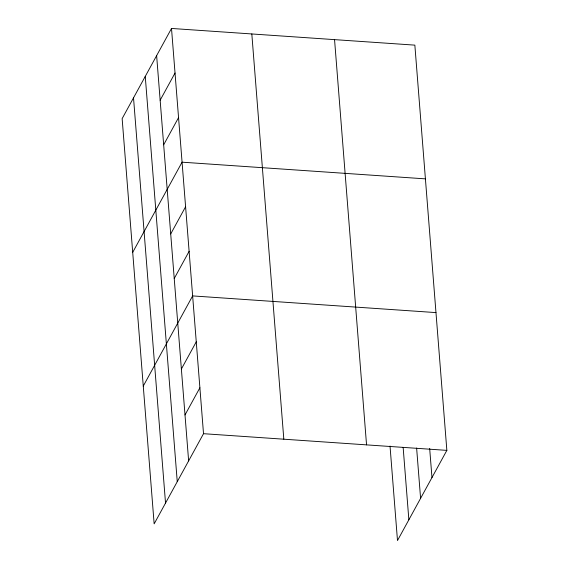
<?xml version="1.0" encoding="UTF-8"?>
<svg xmlns="http://www.w3.org/2000/svg" width="569" height="569" viewBox="0 0 569 569"><rect width="100%" height="100%" fill="white"/><g stroke="black" fill="none" stroke-linecap="round" stroke-linejoin="round"><path stroke-width="0.85" d="M171.511 28.45L122.143 118.622L154.149 523.864L203.517 433.692L171.511 28.45L414.851 45.136L446.857 450.378L397.489 540.55L390.021 446.046M160.152 100.215L175.032 73.024M163.673 144.789L178.552 117.605M132.705 252.352L182.073 162.179L425.413 178.865M170.707 233.944L185.594 206.753M174.228 278.518L189.114 251.334M143.267 386.081L192.635 295.908L435.975 312.594M181.376 369.025L196.262 341.834M185.003 414.95L199.89 387.766M203.517 433.692L446.857 450.378M429.666 448.422L431.971 477.562M416.615 448.009L420.591 498.352M403.144 447.341L408.862 519.767M334.551 39.631L366.55 444.873M251.818 33.955L283.817 439.197M156.631 55.641L188.631 460.876M145.251 76.424L177.251 481.666M133.523 97.84L165.529 503.081"/></g></svg>
